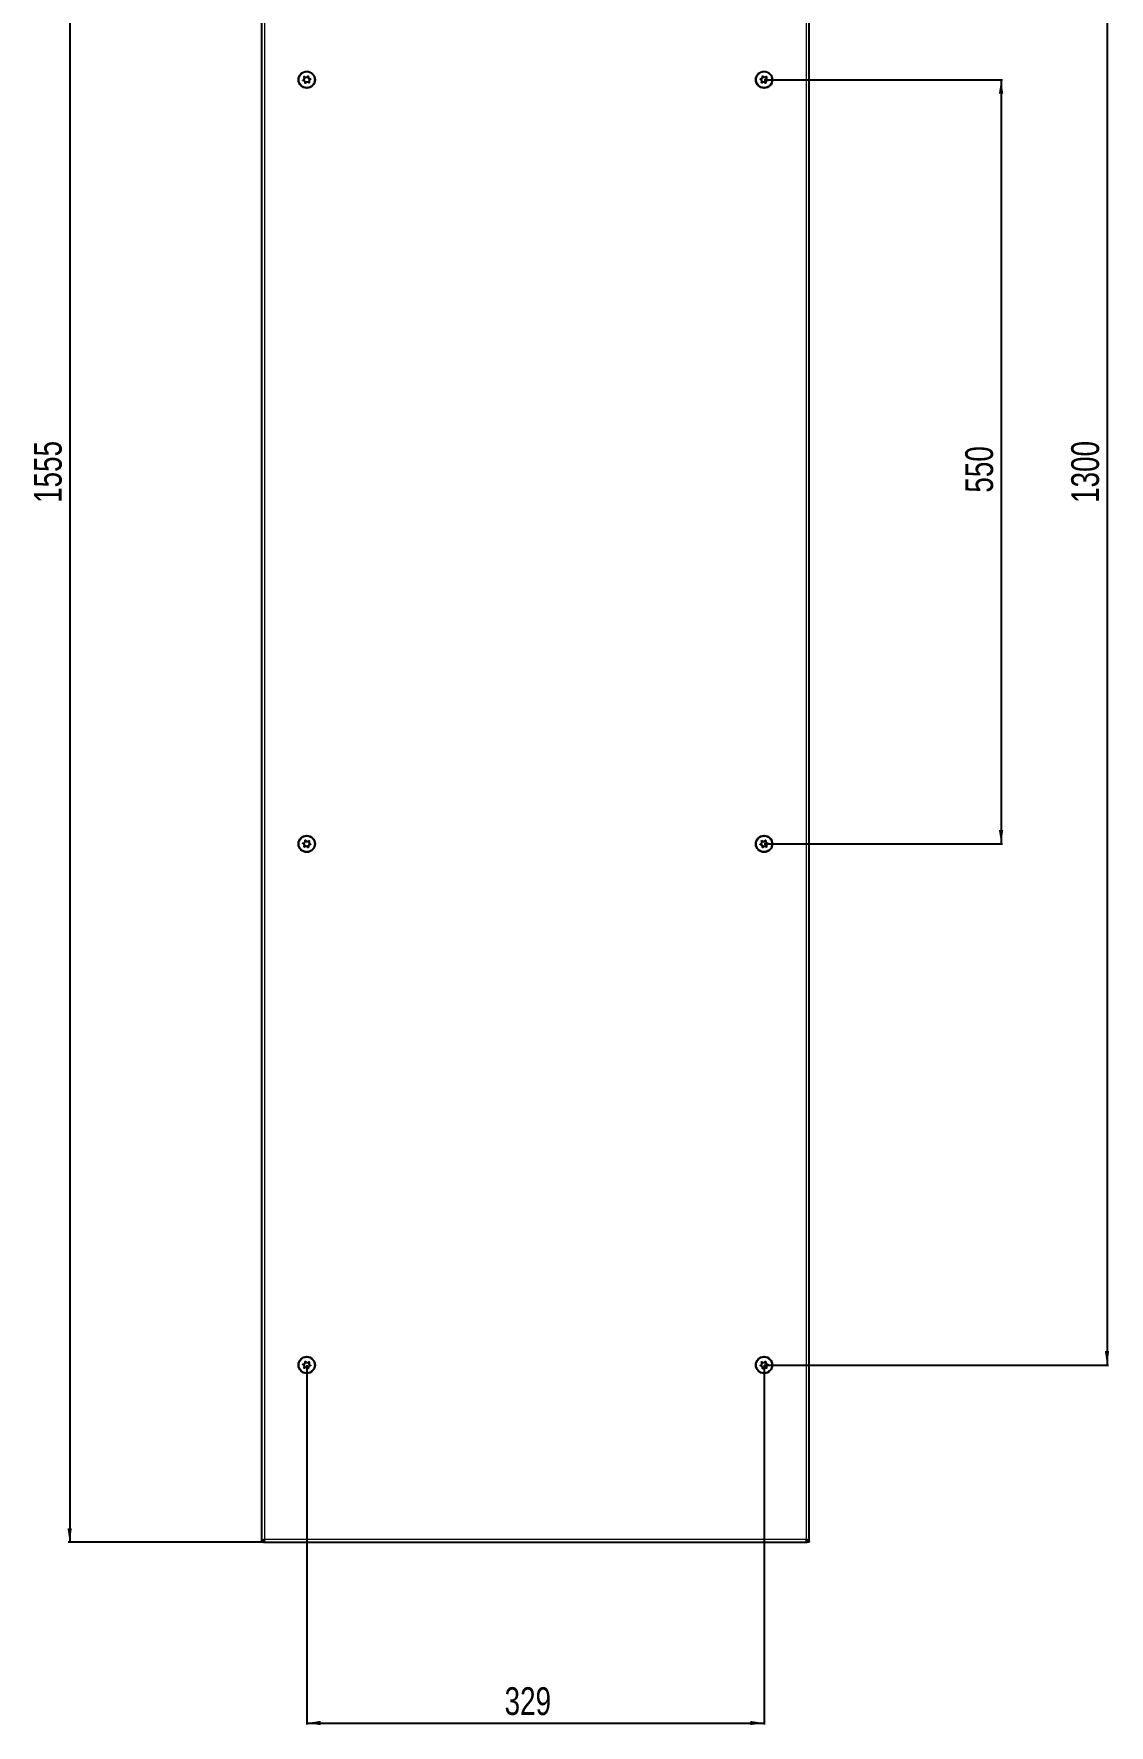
# Model space of a CAD drawing. Header units: millimetres. Extents: x 4 to 1503, y -702 to 1192.
# Drawn here: x 4 to 778, y -677 to 541 of the extents above; entities that cross this region are included whole.
import ezdxf

# ---------------------------------------------------------------- set-up
doc = ezdxf.new("R2010")
doc.units = ezdxf.units.MM
doc.layers.add('FORMAT', color=7, linetype='Continuous')
doc.styles.add('SLDTEXTSTYLE0', font='TXT', dxfattribs={"width": 0.75})
doc.dimstyles.new('SLDDIMSTYLE1', dxfattribs={"dimtxt": 20, "dimasz": 10, "dimexe": 0, "dimexo": 0.0625, "dimgap": 5, "dimtad": 2, "dimdec": 1, "dimrnd": 1e-09, "dimzin": 12, "dimdsep": 46, "dimtxsty": 'SLDTEXTSTYLE0', "dimsah": 1, "dimcen": 0.09, "dimadec": 0, "dimazin": 3, "dimtfac": 1, "dimtofl": 0, "dimtmove": 0, "dimatfit": 3, "dimfxl": 0, "dimfrac": 2, "dimtolj": 1, "dimtzin": 12, "dimarcsym": 0})

# ---------------------------------------------------------------- blocks, each defined once
blk = doc.blocks.new('_D_1')
at = {"layer": 'FORMAT'}
for p, q in [((168.1, 1010.2), (29.1, 1010.2)), ((30.1, 1010.2), (30.1, -544.8)), ((168.1, -544.8), (29.1, -544.8))]:
    blk.add_line(p, q, dxfattribs=at)
for points in [[(30.1, 1010.2), (28.5, 1000.2), (31.6, 1000.2)], [(30.1, -544.8), (31.6, -534.8), (28.5, -534.8)]]:
    blk.add_solid(points, dxfattribs=at)
at = {"layer": 'FORMAT', "insert": (4.3, 203.1), "char_height": 20, "attachment_point": 1, "rotation": 90, "style": 'SLDTEXTSTYLE0'}
blk.add_mtext('1555', dxfattribs=at)
blk = doc.blocks.new('_D_3')
at = {"layer": 'FORMAT'}
for p, q in [((529.6, 882.7), (777.3, 882.7)), ((776.3, 882.7), (776.3, -417.3)), ((529.6, -417.3), (777.3, -417.3))]:
    blk.add_line(p, q, dxfattribs=at)
for points in [[(776.3, 882.7), (774.7, 872.7), (777.8, 872.7)], [(776.3, -417.3), (777.8, -407.3), (774.7, -407.3)]]:
    blk.add_solid(points, dxfattribs=at)
at = {"layer": 'FORMAT', "insert": (750.5, 203.1), "char_height": 20, "attachment_point": 1, "rotation": 90, "style": 'SLDTEXTSTYLE0'}
blk.add_mtext('1300', dxfattribs=at)
blk = doc.blocks.new('_D_4')
at = {"layer": 'FORMAT'}
for p, q in [((200.6, -417.3), (200.6, -676)), ((529.6, -417.3), (529.6, -676)), ((200.6, -675), (529.6, -675))]:
    blk.add_line(p, q, dxfattribs=at)
for points in [[(200.6, -675), (210.6, -676.5), (210.6, -673.4)], [(529.6, -675), (519.6, -673.4), (519.6, -676.5)]]:
    blk.add_solid(points, dxfattribs=at)
at = {"layer": 'FORMAT', "insert": (342.9, -649.2), "char_height": 20, "attachment_point": 1, "style": 'SLDTEXTSTYLE0'}
blk.add_mtext('329', dxfattribs=at)
blk = doc.blocks.new('_D_5')
at = {"layer": 'FORMAT'}
for p, q in [((529.6, 507.7), (701.1, 507.7)), ((700.1, 507.7), (700.1, -42.3)), ((529.6, -42.3), (701.1, -42.3))]:
    blk.add_line(p, q, dxfattribs=at)
for points in [[(700.1, 507.7), (698.5, 497.7), (701.6, 497.7)], [(700.1, -42.3), (701.6, -32.3), (698.5, -32.3)]]:
    blk.add_solid(points, dxfattribs=at)
at = {"layer": 'FORMAT', "insert": (674.3, 210.5), "char_height": 20, "attachment_point": 1, "rotation": 90, "style": 'SLDTEXTSTYLE0'}
blk.add_mtext('550', dxfattribs=at)

msp = doc.modelspace()

# ---------------------------------------------------------------- linework, layer by layer
at = {"color": 7, "linetype": 'Continuous', "lineweight": 25}
for p, q in [((168.08, 1010.2), (168.08, -544.8)), ((562.08, -544.8), (562.08, 1010.2)), ((169.58, -544.8), (168.08, -544.8)), ((169.58, -544.8), (169.78, -544.8)), ((169.78, -543.69), (169.78, -544.8)), ((169.78, -544.8), (560.38, -544.8)), ((560.38, -543.69), (560.38, -544.8)), ((560.38, -544.8), (560.58, -544.8)), ((562.08, -544.8), (560.58, -544.8))]:
    msp.add_line(p, q, dxfattribs=at)
at = {"color": 8, "linetype": 'Continuous', "lineweight": 18}
for p, q in [((170.18, 1008.1), (170.18, -542.7)), ((559.98, -542.7), (559.98, 1008.1)), ((170.18, -542.7), (559.98, -542.7))]:
    msp.add_line(p, q, dxfattribs=at)
at = {"color": 7, "linetype": 'Continuous', "lineweight": 25}
for centre, radius in [((200.58, 507.7), 6), ((200.58, 507.7), 5.78), ((529.58, 507.7), 6), ((529.58, 507.7), 5.79), ((200.58, 507.7), 1.85), ((529.58, 507.7), 1.85), ((200.58, -42.3), 6), ((200.58, -42.3), 5.78), ((529.58, -42.3), 6), ((529.58, -42.3), 5.78), ((200.58, -42.3), 1.85), ((529.58, -42.3), 1.85), ((200.58, -417.3), 6), ((200.58, -417.3), 5.78), ((529.58, -417.3), 6), ((529.58, -417.3), 5.78), ((200.58, -417.3), 1.85), ((529.58, -417.3), 1.85)]:
    msp.add_circle(centre, radius, dxfattribs=at)
for points, knots in [([(201.61, 510.3), (201.6, 510.3), (201.58, 510.31), (201.52, 510.29), (201.39, 510.22), (201.1, 509.97), (200.69, 509.62), (200.07, 509.5), (199.58, 509.66), (199.22, 509.82), (199, 509.91), (198.9, 509.92), (198.86, 509.91), (198.83, 509.89), (198.82, 509.87), (198.8, 509.8), (198.82, 509.53), (198.93, 509.07), (198.93, 508.36), (198.44, 507.84), (198.04, 507.58), (197.84, 507.4), (197.81, 507.34), (197.8, 507.31), (197.81, 507.28), (197.83, 507.25), (197.86, 507.22), (197.93, 507.18), (198.14, 507.09), (198.5, 506.97), (198.97, 506.75), (199.34, 506.23), (199.4, 505.69), (199.44, 505.31), (199.48, 505.16), (199.51, 505.12), (199.54, 505.1), (199.58, 505.09), (199.63, 505.11), (199.76, 505.18), (200.05, 505.43), (200.46, 505.79), (201.08, 505.9), (201.58, 505.74), (201.93, 505.58), (202.15, 505.49), (202.25, 505.48), (202.29, 505.49), (202.32, 505.51), (202.34, 505.53), (202.35, 505.6), (202.33, 505.87), (202.22, 506.33), (202.23, 507.04), (202.71, 507.56), (203.11, 507.82), (203.31, 508), (203.34, 508.06), (203.35, 508.09), (203.34, 508.12), (203.32, 508.15), (203.29, 508.18), (203.22, 508.22), (203.01, 508.31), (202.65, 508.43), (202.18, 508.66), (201.81, 509.17), (201.76, 509.71), (201.72, 510.1), (201.68, 510.24), (201.64, 510.29), (201.62, 510.3), (201.61, 510.3)], [0, 0, 0, 0, 0.0020087, 0.00442, 0.0093647, 0.0255282, 0.0677053, 0.0957862, 0.1246456, 0.1503415, 0.1605194, 0.1633943, 0.1656965, 0.1672448, 0.1688741, 0.1707699, 0.1786058, 0.2119941, 0.2499945, 0.2879948, 0.3213831, 0.329219, 0.3311148, 0.3327441, 0.3342924, 0.3362166, 0.3385353, 0.3413178, 0.349662, 0.3753578, 0.4042173, 0.4322982, 0.4744753, 0.4906388, 0.4966691, 0.49844, 0.5, 0.5020087, 0.50442, 0.5093647, 0.5255282, 0.5677053, 0.5957862, 0.6246456, 0.6503415, 0.6605194, 0.6633943, 0.6656965, 0.6672448, 0.6688741, 0.6707699, 0.6786058, 0.7119941, 0.7499945, 0.7879948, 0.8213831, 0.829219, 0.8311148, 0.8327441, 0.8342924, 0.8362166, 0.8385353, 0.8413178, 0.849662, 0.8753578, 0.9042173, 0.9322982, 0.9744753, 0.9906388, 0.9966691, 0.99844, 1, 1, 1, 1]), ([(528.54, 510.3), (528.53, 510.29), (528.5, 510.28), (528.48, 510.23), (528.44, 510.09), (528.4, 509.71), (528.34, 509.17), (527.97, 508.65), (527.5, 508.43), (527.13, 508.31), (526.91, 508.21), (526.84, 508.16), (526.81, 508.13), (526.8, 508.09), (526.81, 508.06), (526.84, 508), (527.04, 507.82), (527.44, 507.56), (527.93, 507.04), (527.93, 506.33), (527.82, 505.87), (527.8, 505.6), (527.82, 505.53), (527.83, 505.51), (527.86, 505.49), (527.9, 505.48), (527.94, 505.48), (528.02, 505.5), (528.23, 505.58), (528.58, 505.74), (529.07, 505.9), (529.69, 505.79), (530.1, 505.43), (530.4, 505.18), (530.53, 505.1), (530.59, 505.09), (530.62, 505.1), (530.65, 505.12), (530.68, 505.17), (530.72, 505.31), (530.76, 505.69), (530.81, 506.23), (531.18, 506.75), (531.65, 506.97), (532.02, 507.1), (532.24, 507.19), (532.32, 507.24), (532.34, 507.28), (532.35, 507.31), (532.34, 507.34), (532.31, 507.4), (532.11, 507.58), (531.71, 507.84), (531.23, 508.36), (531.22, 509.07), (531.33, 509.53), (531.35, 509.8), (531.34, 509.87), (531.32, 509.89), (531.29, 509.91), (531.26, 509.92), (531.21, 509.92), (531.13, 509.9), (530.92, 509.82), (530.58, 509.66), (530.08, 509.5), (529.46, 509.61), (529.05, 509.97), (528.75, 510.22), (528.63, 510.3), (528.57, 510.31), (528.55, 510.3), (528.54, 510.3)], [0, 0, 0, 0, 0.0020087, 0.00442, 0.0093647, 0.0255282, 0.0677053, 0.0957862, 0.1246456, 0.1503415, 0.1605194, 0.1633943, 0.1656965, 0.1672448, 0.1688741, 0.1707699, 0.1786058, 0.2119941, 0.2499945, 0.2879948, 0.3213831, 0.329219, 0.3311148, 0.3327441, 0.3342924, 0.3362166, 0.3385353, 0.3413178, 0.349662, 0.3753578, 0.4042173, 0.4322982, 0.4744753, 0.4906388, 0.4966691, 0.49844, 0.5, 0.5020087, 0.50442, 0.5093647, 0.5255282, 0.5677053, 0.5957862, 0.6246456, 0.6503415, 0.6605194, 0.6633943, 0.6656965, 0.6672448, 0.6688741, 0.6707699, 0.6786058, 0.7119941, 0.7499945, 0.7879948, 0.8213831, 0.829219, 0.8311148, 0.8327441, 0.8342924, 0.8362166, 0.8385353, 0.8413178, 0.849662, 0.8753578, 0.9042173, 0.9322982, 0.9744753, 0.9906388, 0.9966691, 0.99844, 1, 1, 1, 1]), ([(201.61, -44.9), (201.63, -44.89), (201.65, -44.88), (201.68, -44.83), (201.72, -44.69), (201.76, -44.3), (201.81, -43.77), (202.18, -43.25), (202.65, -43.03), (203.02, -42.9), (203.24, -42.81), (203.32, -42.76), (203.34, -42.72), (203.35, -42.69), (203.34, -42.66), (203.31, -42.6), (203.11, -42.42), (202.71, -42.16), (202.23, -41.64), (202.22, -40.93), (202.33, -40.47), (202.35, -40.2), (202.34, -40.13), (202.32, -40.11), (202.29, -40.09), (202.26, -40.08), (202.21, -40.08), (202.13, -40.1), (201.92, -40.18), (201.58, -40.34), (201.08, -40.5), (200.46, -40.39), (200.05, -40.03), (199.75, -39.78), (199.63, -39.7), (199.57, -39.69), (199.54, -39.7), (199.51, -39.72), (199.48, -39.77), (199.44, -39.91), (199.4, -40.29), (199.34, -40.83), (198.97, -41.35), (198.5, -41.57), (198.13, -41.69), (197.91, -41.79), (197.84, -41.84), (197.81, -41.87), (197.8, -41.91), (197.81, -41.94), (197.84, -42), (198.04, -42.18), (198.44, -42.44), (198.93, -42.96), (198.93, -43.67), (198.82, -44.13), (198.8, -44.4), (198.82, -44.47), (198.83, -44.49), (198.86, -44.51), (198.9, -44.52), (198.94, -44.52), (199.02, -44.5), (199.23, -44.42), (199.58, -44.26), (200.07, -44.1), (200.69, -44.21), (201.1, -44.57), (201.4, -44.82), (201.53, -44.9), (201.59, -44.91), (201.61, -44.9), (201.61, -44.9)], [0, 0, 0, 0, 0.0020087, 0.00442, 0.0093647, 0.0255282, 0.0677053, 0.0957862, 0.1246456, 0.1503415, 0.1605194, 0.1633943, 0.1656965, 0.1672448, 0.1688741, 0.1707699, 0.1786058, 0.2119941, 0.2499945, 0.2879948, 0.3213831, 0.329219, 0.3311148, 0.3327441, 0.3342924, 0.3362166, 0.3385353, 0.3413178, 0.349662, 0.3753578, 0.4042173, 0.4322982, 0.4744753, 0.4906388, 0.4966691, 0.49844, 0.5, 0.5020087, 0.50442, 0.5093647, 0.5255282, 0.5677053, 0.5957862, 0.6246456, 0.6503415, 0.6605194, 0.6633943, 0.6656965, 0.6672448, 0.6688741, 0.6707699, 0.6786058, 0.7119941, 0.7499945, 0.7879948, 0.8213831, 0.829219, 0.8311148, 0.8327441, 0.8342924, 0.8362166, 0.8385353, 0.8413178, 0.849662, 0.8753578, 0.9042173, 0.9322982, 0.9744753, 0.9906388, 0.9966691, 0.99844, 1, 1, 1, 1]), ([(528.54, -44.9), (528.55, -44.9), (528.58, -44.91), (528.63, -44.89), (528.76, -44.82), (529.05, -44.57), (529.46, -44.21), (530.08, -44.1), (530.58, -44.26), (530.93, -44.42), (531.15, -44.51), (531.25, -44.52), (531.29, -44.51), (531.32, -44.49), (531.34, -44.47), (531.35, -44.4), (531.33, -44.13), (531.22, -43.67), (531.23, -42.96), (531.71, -42.44), (532.11, -42.18), (532.31, -42), (532.34, -41.94), (532.35, -41.91), (532.34, -41.88), (532.32, -41.85), (532.29, -41.82), (532.22, -41.78), (532.01, -41.69), (531.65, -41.57), (531.18, -41.34), (530.81, -40.83), (530.76, -40.29), (530.72, -39.9), (530.68, -39.76), (530.64, -39.71), (530.61, -39.7), (530.58, -39.69), (530.52, -39.71), (530.39, -39.78), (530.1, -40.03), (529.69, -40.39), (529.07, -40.5), (528.58, -40.34), (528.22, -40.18), (528, -40.09), (527.9, -40.08), (527.86, -40.09), (527.83, -40.11), (527.82, -40.13), (527.8, -40.2), (527.82, -40.47), (527.93, -40.93), (527.93, -41.64), (527.44, -42.16), (527.04, -42.42), (526.84, -42.6), (526.81, -42.66), (526.8, -42.69), (526.81, -42.72), (526.83, -42.75), (526.86, -42.78), (526.93, -42.82), (527.14, -42.91), (527.5, -43.03), (527.97, -43.25), (528.34, -43.77), (528.4, -44.31), (528.44, -44.7), (528.48, -44.84), (528.51, -44.89), (528.53, -44.9), (528.54, -44.9)], [0, 0, 0, 0, 0.0020087, 0.00442, 0.0093647, 0.0255282, 0.0677053, 0.0957862, 0.1246456, 0.1503415, 0.1605194, 0.1633943, 0.1656965, 0.1672448, 0.1688741, 0.1707699, 0.1786058, 0.2119941, 0.2499945, 0.2879948, 0.3213831, 0.329219, 0.3311148, 0.3327441, 0.3342924, 0.3362166, 0.3385353, 0.3413178, 0.349662, 0.3753578, 0.4042173, 0.4322982, 0.4744753, 0.4906388, 0.4966691, 0.49844, 0.5, 0.5020087, 0.50442, 0.5093647, 0.5255282, 0.5677053, 0.5957862, 0.6246456, 0.6503415, 0.6605194, 0.6633943, 0.6656965, 0.6672448, 0.6688741, 0.6707699, 0.6786058, 0.7119941, 0.7499945, 0.7879948, 0.8213831, 0.829219, 0.8311148, 0.8327441, 0.8342924, 0.8362166, 0.8385353, 0.8413178, 0.849662, 0.8753578, 0.9042173, 0.9322982, 0.9744753, 0.9906388, 0.9966691, 0.99844, 1, 1, 1, 1]), ([(201.61, -419.9), (201.63, -419.89), (201.65, -419.88), (201.68, -419.83), (201.72, -419.69), (201.76, -419.3), (201.81, -418.77), (202.18, -418.25), (202.65, -418.03), (203.02, -417.9), (203.24, -417.81), (203.32, -417.76), (203.34, -417.72), (203.35, -417.69), (203.34, -417.66), (203.31, -417.6), (203.11, -417.42), (202.71, -417.16), (202.23, -416.64), (202.22, -415.93), (202.33, -415.47), (202.35, -415.2), (202.34, -415.13), (202.32, -415.11), (202.29, -415.09), (202.26, -415.08), (202.21, -415.08), (202.13, -415.1), (201.92, -415.18), (201.58, -415.34), (201.08, -415.5), (200.46, -415.39), (200.05, -415.03), (199.75, -414.78), (199.63, -414.7), (199.57, -414.69), (199.54, -414.7), (199.51, -414.72), (199.48, -414.77), (199.44, -414.91), (199.4, -415.29), (199.34, -415.83), (198.97, -416.35), (198.5, -416.57), (198.13, -416.69), (197.91, -416.79), (197.84, -416.84), (197.81, -416.87), (197.8, -416.91), (197.81, -416.94), (197.84, -417), (198.04, -417.18), (198.44, -417.44), (198.93, -417.96), (198.93, -418.67), (198.82, -419.13), (198.8, -419.4), (198.82, -419.47), (198.83, -419.49), (198.86, -419.51), (198.9, -419.52), (198.94, -419.52), (199.02, -419.5), (199.23, -419.42), (199.58, -419.26), (200.07, -419.1), (200.69, -419.21), (201.1, -419.57), (201.4, -419.82), (201.53, -419.9), (201.59, -419.91), (201.61, -419.9), (201.61, -419.9)], [0, 0, 0, 0, 0.0020087, 0.00442, 0.0093647, 0.0255282, 0.0677053, 0.0957862, 0.1246456, 0.1503415, 0.1605194, 0.1633943, 0.1656965, 0.1672448, 0.1688741, 0.1707699, 0.1786058, 0.2119941, 0.2499945, 0.2879948, 0.3213831, 0.329219, 0.3311148, 0.3327441, 0.3342924, 0.3362166, 0.3385353, 0.3413178, 0.349662, 0.3753578, 0.4042173, 0.4322982, 0.4744753, 0.4906388, 0.4966691, 0.49844, 0.5, 0.5020087, 0.50442, 0.5093647, 0.5255282, 0.5677053, 0.5957862, 0.6246456, 0.6503415, 0.6605194, 0.6633943, 0.6656965, 0.6672448, 0.6688741, 0.6707699, 0.6786058, 0.7119941, 0.7499945, 0.7879948, 0.8213831, 0.829219, 0.8311148, 0.8327441, 0.8342924, 0.8362166, 0.8385353, 0.8413178, 0.849662, 0.8753578, 0.9042173, 0.9322982, 0.9744753, 0.9906388, 0.9966691, 0.99844, 1, 1, 1, 1]), ([(528.54, -419.9), (528.55, -419.9), (528.58, -419.91), (528.63, -419.89), (528.76, -419.82), (529.05, -419.57), (529.46, -419.21), (530.08, -419.1), (530.58, -419.26), (530.93, -419.42), (531.15, -419.51), (531.25, -419.52), (531.29, -419.51), (531.32, -419.49), (531.34, -419.47), (531.35, -419.4), (531.33, -419.13), (531.22, -418.67), (531.23, -417.96), (531.71, -417.44), (532.11, -417.18), (532.31, -417), (532.34, -416.94), (532.35, -416.91), (532.34, -416.88), (532.32, -416.85), (532.29, -416.82), (532.22, -416.78), (532.01, -416.69), (531.65, -416.57), (531.18, -416.34), (530.81, -415.83), (530.76, -415.29), (530.72, -414.9), (530.68, -414.76), (530.64, -414.71), (530.61, -414.7), (530.58, -414.69), (530.52, -414.71), (530.39, -414.78), (530.1, -415.03), (529.69, -415.39), (529.07, -415.5), (528.58, -415.34), (528.22, -415.18), (528, -415.09), (527.9, -415.08), (527.86, -415.09), (527.83, -415.11), (527.82, -415.13), (527.8, -415.2), (527.82, -415.47), (527.93, -415.93), (527.93, -416.64), (527.44, -417.16), (527.04, -417.42), (526.84, -417.6), (526.81, -417.66), (526.8, -417.69), (526.81, -417.72), (526.83, -417.75), (526.86, -417.78), (526.93, -417.82), (527.14, -417.91), (527.5, -418.03), (527.97, -418.25), (528.34, -418.77), (528.4, -419.31), (528.44, -419.7), (528.48, -419.84), (528.51, -419.89), (528.53, -419.9), (528.54, -419.9)], [0, 0, 0, 0, 0.0020087, 0.00442, 0.0093647, 0.0255282, 0.0677053, 0.0957862, 0.1246456, 0.1503415, 0.1605194, 0.1633943, 0.1656965, 0.1672448, 0.1688741, 0.1707699, 0.1786058, 0.2119941, 0.2499945, 0.2879948, 0.3213831, 0.329219, 0.3311148, 0.3327441, 0.3342924, 0.3362166, 0.3385353, 0.3413178, 0.349662, 0.3753578, 0.4042173, 0.4322982, 0.4744753, 0.4906388, 0.4966691, 0.49844, 0.5, 0.5020087, 0.50442, 0.5093647, 0.5255282, 0.5677053, 0.5957862, 0.6246456, 0.6503415, 0.6605194, 0.6633943, 0.6656965, 0.6672448, 0.6688741, 0.6707699, 0.6786058, 0.7119941, 0.7499945, 0.7879948, 0.8213831, 0.829219, 0.8311148, 0.8327441, 0.8342924, 0.8362166, 0.8385353, 0.8413178, 0.849662, 0.8753578, 0.9042173, 0.9322982, 0.9744753, 0.9906388, 0.9966691, 0.99844, 1, 1, 1, 1]), ([(168.08, -544.8), (168.08, -544.62), (168.13, -544.45), (168.34, -544.1), (168.5, -543.92), (168.89, -543.57), (169.12, -543.4), (169.63, -543.05), (169.9, -542.87), (170.18, -542.7)], [0, 0, 0, 0, 0.25, 0.25, 0.5, 0.5, 0.75, 0.75, 1, 1, 1, 1]), ([(169.58, -544.8), (169.58, -544.62), (169.59, -544.45), (169.65, -544.1), (169.7, -543.92), (169.81, -543.57), (169.87, -543.4), (170.02, -543.05), (170.1, -542.87), (170.18, -542.7)], [0, 0, 0, 0, 0.25, 0.25, 0.5, 0.5, 0.75, 0.75, 1, 1, 1, 1]), ([(170.18, -542.7), (170.14, -542.97), (170.11, -543.25), (170.04, -543.76), (170.01, -543.99), (169.94, -544.38), (169.91, -544.53), (169.84, -544.74), (169.81, -544.8), (169.78, -544.8)], [0, 0, 0, 0, 0.25, 0.25, 0.5, 0.5, 0.75, 0.75, 1, 1, 1, 1]), ([(560.38, -544.8), (560.34, -544.8), (560.31, -544.74), (560.24, -544.53), (560.21, -544.38), (560.14, -543.99), (560.11, -543.76), (560.04, -543.25), (560.01, -542.97), (559.98, -542.7)], [0, 0, 0, 0, 0.25, 0.25, 0.5, 0.5, 0.75, 0.75, 1, 1, 1, 1]), ([(559.98, -542.7), (560.25, -542.88), (560.52, -543.05), (561.04, -543.4), (561.27, -543.57), (561.66, -543.93), (561.81, -544.1), (562.02, -544.45), (562.08, -544.62), (562.08, -544.8)], [0, 0, 0, 0, 0.25, 0.25, 0.5, 0.5, 0.75, 0.75, 1, 1, 1, 1]), ([(559.98, -542.7), (560.13, -543.05), (560.29, -543.4), (560.51, -544.1), (560.58, -544.45), (560.58, -544.8)], [0, 0, 0, 0, 0.5, 0.5, 1, 1, 1, 1])]:
    msp.add_open_spline(points, degree=3, knots=knots, dxfattribs=at)

# ---------------------------------------------------------------- dimensions: what is measured, and where the dimension line sits
at = {"layer": 'FORMAT'}
for base, p1, p2, picture, middle in [((30.07, -544.8), (168.08, 1010.2), (168.08, -544.8), '_D_1', (30.07, 232.7)), ((776.25, -417.3), (529.58, 882.7), (529.58, -417.3), '_D_3', (776.25, 232.7)), ((700.08, -42.3), (529.58, 507.7), (529.58, -42.3), '_D_5', (700.08, 232.7))]:
    dim = msp.add_linear_dim(base=base, p1=p1, p2=p2, angle=90, dimstyle='SLDDIMSTYLE1', dxfattribs=at)
    dim.commit()
    dim.dimension.update_dxf_attribs({"geometry": picture, "text_midpoint": middle, "dimtype": 160})
dim = msp.add_linear_dim(base=(529.58, -674.97), p1=(200.58, -417.3), p2=(529.58, -417.3), dimstyle='SLDDIMSTYLE1', dxfattribs=at)
dim.commit()
dim.dimension.update_dxf_attribs({"geometry": '_D_4', "text_midpoint": (365.08, -674.97), "dimtype": 160})

doc.saveas('drawing.dxf')
